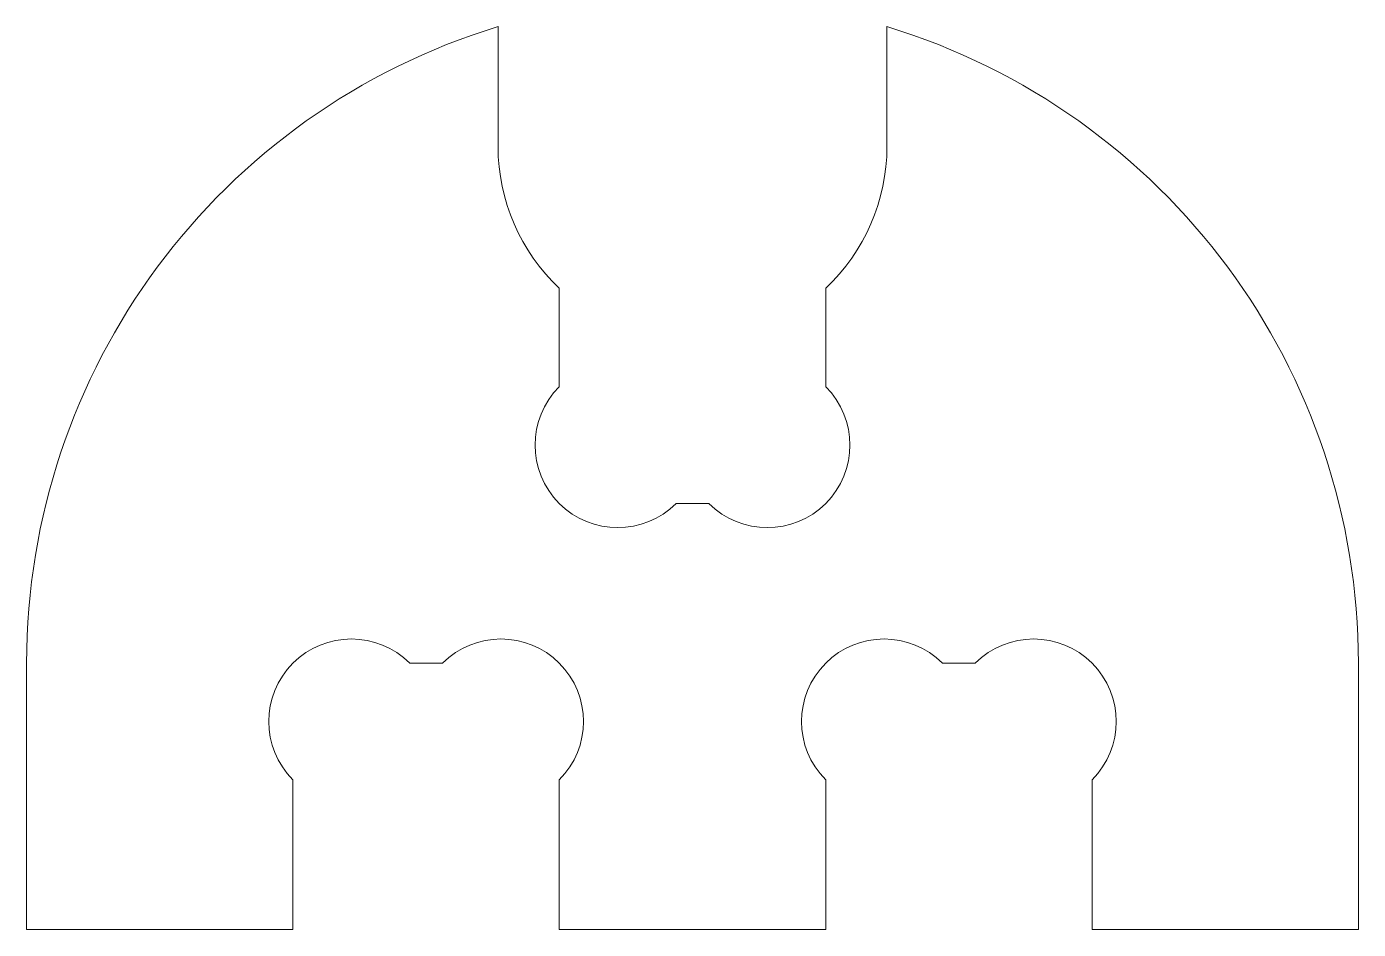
# Model space of a CAD drawing. Extents: x -12.5 to 12.5, y -5 to 12.
import ezdxf

# ---------------------------------------------------------------- set-up
doc = ezdxf.new("R2010")
doc.units = 0
doc.layers.get('0').update_dxf_attribs({"lineweight": 0})

msp = doc.modelspace()

# ---------------------------------------------------------------- linework, layer by layer
for p, q in [((-3.65, 9.7), (-3.65, 11.955)), ((3.65, 11.955), (3.65, 9.7)), ((-2.5, 5.192), (-2.5, 7.041)), ((2.5, 7.041), (2.5, 5.192)), ((0.308, 3), (-0.308, 3)), ((-12.5, 0), (-12.5, -5)), ((-5.308, 0), (-4.692, 0)), ((5.308, 0), (4.692, 0)), ((4.692, 0), (5.308, 0)), ((12.5, -5), (12.5, 0)), ((-7.5, -5), (-7.5, -2.192)), ((-2.5, -2.192), (-2.5, -5)), ((2.5, -5), (2.5, -2.192)), ((7.5, -2.192), (7.5, -5)), ((-12.5, -5), (-7.5, -5)), ((-2.5, -5), (2.5, -5)), ((7.5, -5), (12.5, -5))]:
    msp.add_line(p, q)
for centre, radius, start, end in [((0, 0), 12.5, 106.9777, 180), ((0, 0), 12.5, 0, 73.0223), ((0, 9.7), 3.65, 180, 226.7698), ((0, 9.7), 3.65, 313.2302, 0), ((-1.404, 4.096), 1.55, 135, 315), ((1.404, 4.096), 1.55, 225, 45), ((-6.404, -1.096), 1.55, 45, 225), ((-3.596, -1.096), 1.55, 315, 135), ((3.596, -1.096), 1.55, 45, 225), ((6.404, -1.096), 1.55, 315, 135)]:
    msp.add_arc(centre, radius, start, end)

doc.saveas('drawing.dxf')
